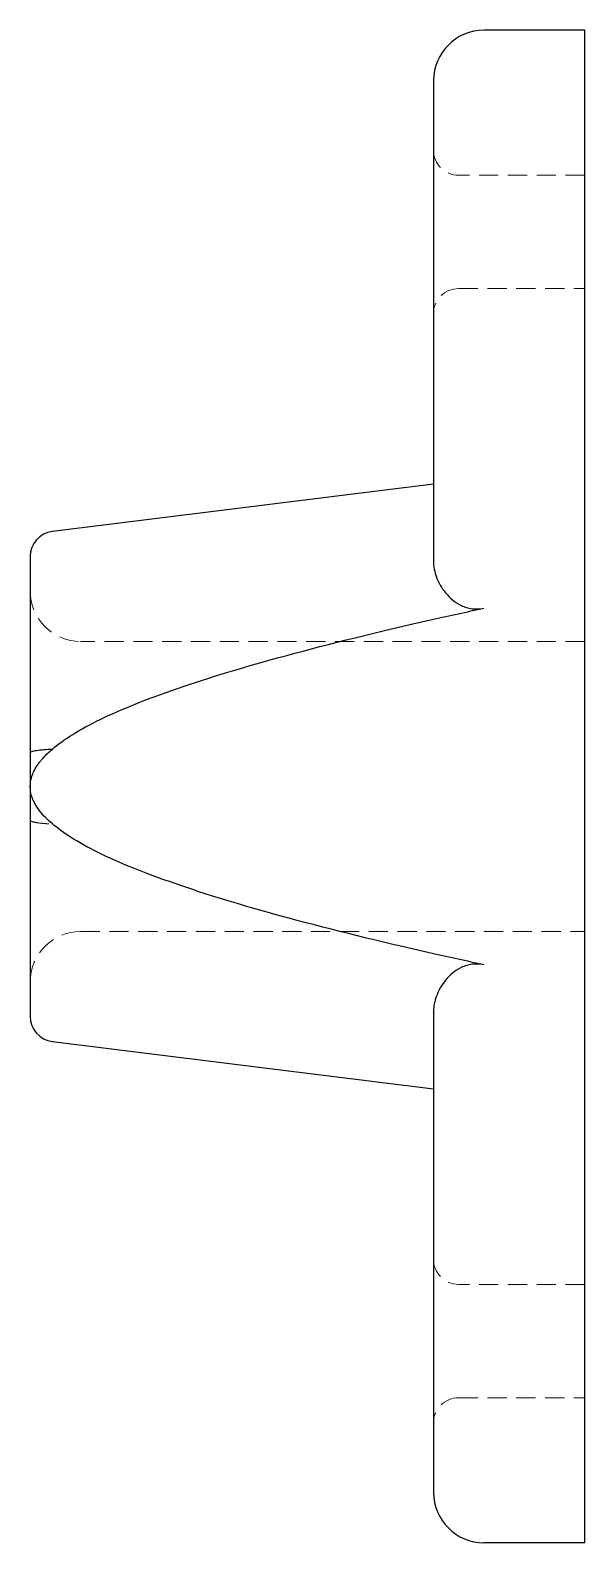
# Model space of a CAD drawing. Header units: millimetres. Extents: x 66 to 242, y 7 to 177.
# Drawn here: x 204.9 to 241.5, y 7 to 107 of the extents above.
import ezdxf

# ---------------------------------------------------------------- set-up
doc = ezdxf.new("R2010")
doc.units = ezdxf.units.MM
doc.linetypes.add('HIDDEN', pattern=[1.905, 1.27, -0.635])

msp = doc.modelspace()

# ---------------------------------------------------------------- linework, layer by layer
at = {"color": 7, "linetype": 'Continuous', "lineweight": 25}
for p, q in [((241.54, 107), (234.88, 107)), ((241.54, 7), (241.54, 107)), ((231.54, 103.67), (231.54, 71.91)), ((231.54, 77), (206.34, 73.85)), ((204.88, 72.2), (204.88, 59.23)), ((204.88, 54.77), (204.88, 41.8)), ((231.54, 42.09), (231.54, 10.33)), ((206.34, 40.15), (231.54, 37)), ((241.54, 7), (234.88, 7))]:
    msp.add_line(p, q, dxfattribs=at)
at = {"color": 7, "linetype": 'HIDDEN', "lineweight": 18}
for p, q in [((241.54, 97.42), (233.21, 97.42)), ((233.21, 89.92), (241.54, 89.92)), ((241.54, 66.58), (208.21, 66.58)), ((208.21, 47.42), (241.54, 47.42)), ((241.54, 24.08), (233.21, 24.08)), ((233.21, 16.58), (241.54, 16.58))]:
    msp.add_line(p, q, dxfattribs=at)
at = {"color": 7, "linetype": 'Continuous', "lineweight": 25}
for centre, radius, start, end in [((234.88, 103.67), 3.33, 90, 180), ((206.54, 72.2), 1.67, 97.125, 180), ((206.54, 41.8), 1.67, 180, 262.875), ((234.88, 10.33), 3.33, 180, 270)]:
    msp.add_arc(centre, radius, start, end, dxfattribs=at)
at = {"color": 7, "linetype": 'HIDDEN', "lineweight": 18}
for centre, radius, start, end in [((233.21, 99.08), 1.67, 180, 270), ((233.21, 88.25), 1.67, 90, 180), ((208.21, 69.92), 3.33, 180, 270), ((208.21, 44.08), 3.33, 90, 180), ((233.21, 25.75), 1.67, 180, 270), ((233.21, 14.92), 1.67, 90, 180)]:
    msp.add_arc(centre, radius, start, end, dxfattribs=at)
at = {"color": 7, "linetype": 'Continuous', "lineweight": 25}
for points, knots in [([(231.54, 71.91), (231.54, 71.55), (231.61, 71.2), (231.81, 70.67), (231.89, 70.49), (232.09, 70.14), (232.2, 69.97), (232.6, 69.48), (232.95, 69.17), (233.49, 68.91), (233.61, 68.87), (233.84, 68.8), (233.97, 68.77), (234.22, 68.74), (234.35, 68.73), (234.61, 68.75), (234.75, 68.76), (234.88, 68.79)], [0, 0, 0, 0, 0.25, 0.25, 0.375, 0.375, 0.5, 0.5, 0.75, 0.75, 0.8125, 0.8125, 0.875, 0.875, 0.9375, 0.9375, 1, 1, 1, 1]), ([(206.34, 59.47), (207.09, 60.12), (208.14, 60.77), (210.88, 62.1), (212.57, 62.78), (216.65, 64.19), (219.04, 64.91), (224.65, 66.43), (227.85, 67.22), (231.54, 68.06)], [0, 0, 0, 0, 0.25, 0.25, 0.5, 0.5, 0.75, 0.75, 1, 1, 1, 1]), ([(204.88, 57), (204.88, 57.01), (204.88, 57.01), (204.89, 57.45), (205.05, 57.89), (205.25, 58.26), (205.41, 58.5), (205.57, 58.7), (205.78, 58.95), (206.04, 59.21), (206.24, 59.39), (206.34, 59.47)], [-0.37113302, -0.37113302, -0.37113302, -0.37113302, -0.37085927, -0.37085927, -0.35371927, -0.34514927, -0.33657926, -0.32800926, -0.31943926, -0.30229926, -0.28515925, -0.28515925, -0.28515925, -0.28515925]), ([(204.88, 59.23), (204.88, 59.26), (204.91, 59.29), (205.06, 59.34), (205.16, 59.37), (205.43, 59.41), (205.59, 59.43), (205.94, 59.46), (206.14, 59.47), (206.34, 59.47)], [0, 0, 0, 0, 0.25, 0.25, 0.5, 0.5, 0.75, 0.75, 1, 1, 1, 1]), ([(204.88, 59.23), (204.88, 58.99), (204.88, 58.76), (204.88, 58.31), (204.88, 58.1), (204.88, 57.71), (204.88, 57.54), (204.88, 57.23), (204.88, 57.11), (204.88, 57)], [0, 0, 0, 0, 0.25, 0.25, 0.5, 0.5, 0.75, 0.75, 1, 1, 1, 1]), ([(206.34, 54.53), (206.05, 54.77), (205.61, 55.17), (205.1, 55.99), (204.88, 56.55), (204.88, 56.99), (204.88, 56.99), (204.88, 57)], [-0.08570098, -0.08570098, -0.08570098, -0.08570098, -0.03428039, -0.0171402, 0, 0, 0.00027539, 0.00027539, 0.00027539, 0.00027539]), ([(204.88, 57), (204.88, 56.89), (204.88, 56.77), (204.88, 56.46), (204.88, 56.29), (204.88, 55.7), (204.88, 55.24), (204.88, 54.77)], [0, 0, 0, 0, 0.25, 0.25, 0.5, 0.5, 1, 1, 1, 1]), ([(231.54, 45.94), (227.98, 46.75), (224.84, 47.52), (219.3, 49.01), (216.9, 49.74), (212.77, 51.15), (211.04, 51.83), (208.22, 53.19), (207.12, 53.86), (206.34, 54.53)], [0, 0, 0, 0, 0.25, 0.25, 0.5, 0.5, 0.75, 0.75, 1, 1, 1, 1]), ([(234.88, 45.21), (234.75, 45.24), (234.62, 45.25), (234.36, 45.27), (234.22, 45.26), (233.97, 45.23), (233.84, 45.2), (233.61, 45.13), (233.49, 45.09), (233.16, 44.93), (232.97, 44.8), (232.62, 44.52), (232.47, 44.36), (232.07, 43.87), (231.88, 43.51), (231.68, 42.98), (231.63, 42.8), (231.56, 42.45), (231.54, 42.27), (231.54, 42.09)], [0, 0, 0, 0, 0.0625, 0.0625, 0.125, 0.125, 0.1875, 0.1875, 0.25, 0.25, 0.375, 0.375, 0.5, 0.5, 0.75, 0.75, 0.875, 0.875, 1, 1, 1, 1])]:
    msp.add_open_spline(points, degree=3, knots=knots, dxfattribs=at)
for points in [[(231.54, 68.06), (232.61, 68.3), (233.72, 68.54), (234.88, 68.79)], [(234.88, 45.21), (233.73, 45.46), (232.62, 45.7), (231.54, 45.94)]]:
    msp.add_open_spline(points, degree=3, dxfattribs=at)
at = {"color": 7, "linetype": 'HIDDEN', "lineweight": 18}
msp.add_open_spline([(204.88, 54.77), (204.88, 54.74), (204.91, 54.71), (205.06, 54.66), (205.16, 54.63), (205.43, 54.59), (205.59, 54.57), (205.94, 54.54), (206.14, 54.53), (206.34, 54.53)], degree=3, knots=[0, 0, 0, 0, 0.25, 0.25, 0.5, 0.5, 0.75, 0.75, 1, 1, 1, 1], dxfattribs=at)

doc.saveas('drawing.dxf')
